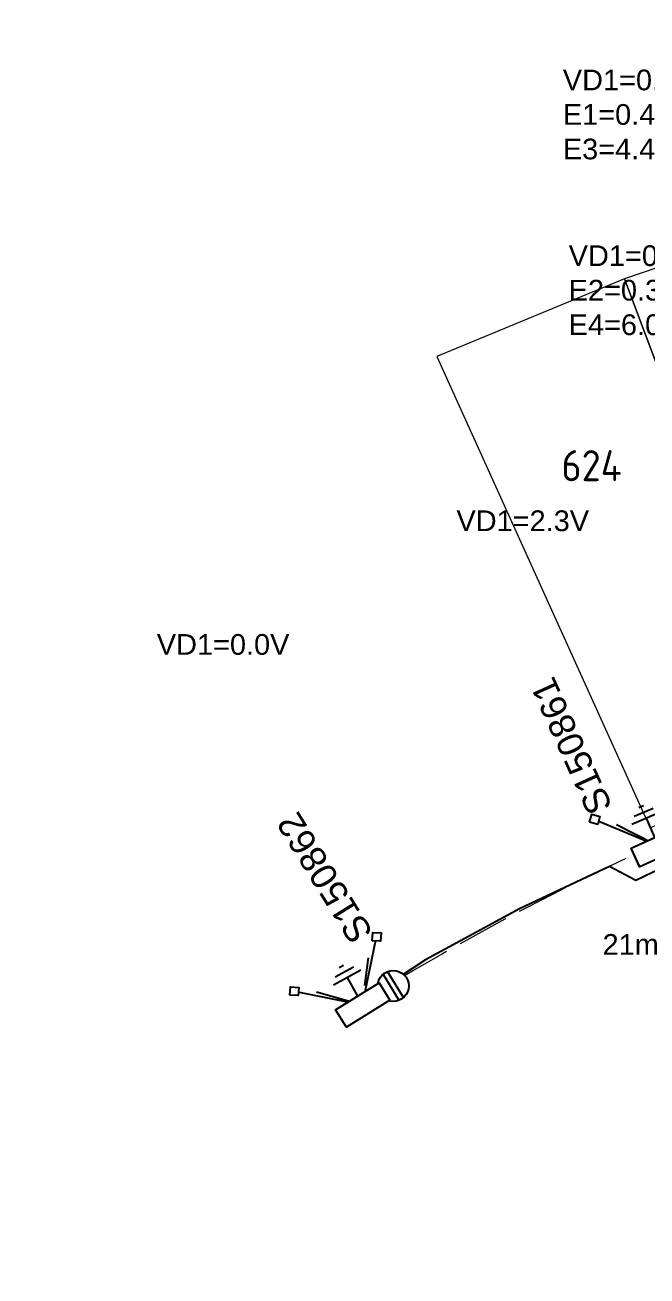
# Model space of a CAD drawing. Header units: metres. Extents: x 286486 to 288014, y 6149260 to 6150844.
# Drawn here: x 287094.4 to 287154.4, y 6149639.6 to 6149760.5 of the extents above; entities that cross this region are included whole.
import ezdxf
from ezdxf.enums import TextEntityAlignment as Align

# ---------------------------------------------------------------- set-up
doc = ezdxf.new("R2010")
doc.units = ezdxf.units.M
doc.linetypes.add('IE Trench LV', pattern=[6.5, 5, -1.5])
doc.layers.get('0').update_dxf_attribs({"color": 6})
doc.layers.add('Cadastre Developer_SP_NEW', color=2, linetype='Continuous', lineweight=5)
doc.layers.add('Cadastre Roads_SP_NEW', color=251, linetype='Continuous', lineweight=5)
for name, color, linetype in [('Equip_LV_NEW', 2, 'Continuous'), ('Mains_LV_NEW_T84', 2, 'Continuous'), ('Notes_LV_MISC', 7, 'Continuous'), ('Panels_LV_SL_NEW', 2, 'Continuous'), ('Services_SP_NEW', 2, 'Continuous'), ('Services_SP_NEW_UG', 2, 'Continuous'), ('Trench_SP_NEW', 2, 'Continuous')]:
    doc.layers.add(name, color=color, linetype=linetype)
doc.styles.add('iecARIAL', font='arial.ttf', dxfattribs={"height": 2})
doc.styles.add('LotNum', font='isocp.shx', dxfattribs={"height": 1.8})
doc.styles.get("Standard").update_dxf_attribs({"font": 'arial.ttf'})
doc.linetypes.add('Cable New UG', pattern='A,7,-0.25,["x",Standard,S=2,R=0,X=0.2,Y=-0.8],-2.1', length=9.35)
doc.linetypes.add('IE Trench HV', pattern='A,7,-0.2,["/",Standard,S=3,R=0,X=0.6,Y=-1.4],-2.5', length=9.7)

# ---------------------------------------------------------------- blocks, each defined once
blk = doc.blocks.new('*U15')
for tag, flags, p in [('SUBURB', 9, (1.5, 0.2)), ('STREETNAME', 9, (1.5, 0)), ('Z', 1, (1.5, -0.6)), ('LOCATION', 9, (1.5, -0.2)), ('NOTES', 9, (1.5, -0.4))]:
    blk.add_attdef(tag, text='', height=0.2, dxfattribs=dict(flags=flags)).set_placement(p, align=Align.MIDDLE_LEFT)
blk.add_wipeout([(-2.47, 3), (2.47, 3), (2.47, 1.02), (-2.47, 1.02)])
at = {"lineweight": -3}
blk.add_lwpolyline([(-2.47, 3), (2.47, 3), (2.47, 1.02), (-2.47, 1.02)], close=True, dxfattribs=at)
for tag, height, flags, p in [('ASSET_NUM', 2.5, 8, (2, 4)), ('STREET_CODE', 0.2, 9, (1.5, 2)), ('OWNED_BY', 0.2, 9, (1.5, 1.8)), ('OPERATED_BY', 0.2, 9, (1.5, 1.6)), ('STATE', 0.2, 9, (1.5, 1.2)), ('MAINTAINED_BY', 0.2, 9, (1.5, 1.4)), ('SUPPORT_TYPE', 0.2, 9, (1.5, 1)), ('USAGE', 0.2, 9, (1.5, 0.8)), ('LEGEND', 0.2, 9, (1.5, 0.6)), ('PARENT', 0.2, 9, (1.5, 0.4))]:
    blk.add_attdef(tag, text='', height=height, dxfattribs=dict(flags=flags)).set_placement(p, align=Align.MIDDLE_LEFT)
blk = doc.blocks.new('Earth')
for p, q in [((0, -2.04), (0, 0)), ((-1.5, -2.04), (1.5, -2.04)), ((-1, -2.64), (1, -2.64)), ((-0.25, -3.24), (0.25, -3.24))]:
    blk.add_line(p, q)
blk = doc.blocks.new('*U101')
for tag, height, flags, p in [('ASSET_NUM', 2.5, 8, (2, 4)), ('STREET_CODE', 0.2, 9, (1.5, 2)), ('OWNED_BY', 0.2, 9, (1.5, 1.8))]:
    blk.add_attdef(tag, text='', height=height, dxfattribs=dict(flags=flags)).set_placement(p, align=Align.MIDDLE_LEFT)
blk.add_wipeout([(-2.47, 0.99), (2.47, 0.99), (2.47, -0.99), (-2.47, -0.99)])
at = {"lineweight": -3}
blk.add_lwpolyline([(-2.47, 0.99), (2.47, 0.99), (2.47, -0.99), (-2.47, -0.99)], close=True, dxfattribs=at)
for tag, flags, p in [('OPERATED_BY', 9, (1.5, 1.6)), ('STATE', 9, (1.5, 1.2)), ('MAINTAINED_BY', 9, (1.5, 1.4)), ('SUPPORT_TYPE', 9, (1.5, 1)), ('SUBURB', 9, (1.5, 0.2)), ('STREETNAME', 9, (1.5, 0)), ('USAGE', 9, (1.5, 0.8)), ('LEGEND', 9, (1.5, 0.6)), ('PARENT', 9, (1.5, 0.4)), ('Z', 1, (1.5, -0.6)), ('LOCATION', 9, (1.5, -0.2)), ('NOTES', 9, (1.5, -0.4))]:
    blk.add_attdef(tag, text='', height=0.2, dxfattribs=dict(flags=flags)).set_placement(p, align=Align.MIDDLE_LEFT)
blk = doc.blocks.new('*U99')
for tag, p, flags in [('CONSTRUCTED_VOLTAGE', (0.89, -2.37), 9), ('ACTUAL_STATUS', (0.9, -2.61), 9), ('OPERATED_BY', (0.87, -3.08), 9), ('ORIENTATION', (0.87, -3.62), 9), ('OWNED_BY', (0.88, -3.37), 9), ('MAINTAINED_BY', (0.89, -2.84), 9), ('STATE', (0.86, -4.31), 9), ('SWITCH_TYPE', (0.86, -4.56), 9), ('USAGE', (0.88, -3.86), 9), ('LEGEND', (0.87, -4.82), 9), ('NOTES', (0.88, -4.06), 1), ('Z', (0.87, -5.06), 9)]:
    blk.add_attdef(tag, p, '', height=0.2, dxfattribs=dict(flags=flags))
blk.add_wipeout([(-1.06, 1.06), (-1.18, 0.92), (-1.29, 0.76), (-1.37, 0.59), (-1.43, 0.42), (-1.48, 0.23), (-1.49, 0.05), (-1.49, -0.14), (-1.46, -0.33), (-1.41, -0.51), (-1.33, -0.68), (-1.24, -0.84), (-1.12, -0.99), (-0.99, -1.12), (-0.84, -1.24), (-0.68, -1.33), (-0.51, -1.41), (-0.33, -1.46), (-0.14, -1.49), (0.05, -1.49), (0.23, -1.48), (0.42, -1.43), (0.59, -1.37), (0.76, -1.29), (0.92, -1.18), (1.06, -1.06), (1.18, -0.92), (1.29, -0.76), (1.37, -0.59), (1.43, -0.42), (1.48, -0.23), (1.49, -0.05), (1.49, 0.14), (1.46, 0.33), (1.41, 0.51), (1.33, 0.68), (1.24, 0.84), (1.12, 0.99), (0.99, 1.12), (0.84, 1.24), (0.68, 1.33), (0.51, 1.41), (0.33, 1.46), (0.14, 1.49), (-0.05, 1.49), (-0.23, 1.48), (-0.42, 1.43), (-0.59, 1.37), (-0.76, 1.29), (-0.92, 1.18)])
for p, q in [((-0.25, -1.48), (-0.25, 1.48)), ((0.25, -1.48), (0.25, 1.48))]:
    blk.add_line(p, q)
blk.add_circle((0, 0), 1.5)
at = {"flags": 9}
blk.add_attdef('TYPE', text='', height=0.2, dxfattribs=at).set_placement((0.88, -1.45), align=Align.MIDDLE_LEFT)
for tag, p in [('OPERATING_VOLTAGE', (0.89, -1.82)), ('NO_PHASES', (0.88, -2.1))]:
    blk.add_attdef(tag, p, '', height=0.2, dxfattribs=at)
blk = doc.blocks.new('PANEL_NEW')
at = {"layer": 'Panels_LV_SL_NEW'}
h = blk.add_hatch(color=256, dxfattribs=at)
h.paths.add_polyline_path([(-0.8, -0.32), (0.8, -0.32), (0.8, 0.32), (-0.8, 0.32)])
h.paths.add_polyline_path([(-0.72, 0.24), (0.72, 0.24), (0.72, -0.24), (-0.72, -0.24)], flags=16)
for points in [[(-0.8, -0.32), (0.8, -0.32), (0.8, 0.32), (-0.8, 0.32)], [(-0.72, -0.24), (0.72, -0.24), (0.72, 0.24), (-0.72, 0.24)]]:
    blk.add_lwpolyline(points, close=True)
blk.add_attdef('PARENT', (1.52, -2.43), '', height=2.5, rotation=90)
for tag, flags, p in [('CONNECTOR_TYPE', 9, (1.5, 0)), ('CONSTRUCTED_VOLTAGE', 9, (1.5, -0.2)), ('OPERATING_VOLTAGE', 9, (1.5, -0.6)), ('ORIENTATION', 9, (1.5, -0.8)), ('OWNED_BY', 9, (1.5, -1)), ('OPERATED_BY', 9, (1.5, -1.2)), ('NO_PHASES', 9, (1.5, -0.4)), ('STATE', 9, (1.5, -1.6)), ('Z', 1, (1.5, -2.2)), ('MAINTAINED_BY', 9, (1.5, -1.4)), ('USAGE', 9, (1.5, -1.8)), ('NOTES', 9, (1.5, -2))]:
    blk.add_attdef(tag, text='', height=0.2, dxfattribs=dict(flags=flags)).set_placement(p, align=Align.MIDDLE_LEFT)
blk = doc.blocks.new('*U66')
blk.add_blockref('*U101', (0, 2.01))
for tag, flags, p in [('OWNED_BY', 9, (1.5, -0.2)), ('OPERATED_BY', 9, (1.5, -0.4)), ('STATE', 9, (1.5, -0.8)), ('SUPPORT_TYPE', 9, (1.5, -1)), ('MAINTAINED_BY', 9, (1.5, -0.6)), ('USAGE', 9, (1.5, -1.2)), ('SUBURB', 9, (1.5, -1.8)), ('STREETNAME', 9, (1.5, -2)), ('LEGEND', 9, (1.5, -1.4)), ('PARENT', 9, (1.5, -1.6)), ('LOCATION', 9, (1.5, -2.2)), ('NOTES', 9, (1.5, -2.4)), ('Z', 1, (1.5, -2.6))]:
    blk.add_attdef(tag, text='', height=0.2, dxfattribs=dict(flags=flags)).set_placement(p, align=Align.MIDDLE_LEFT)
for name, p in [('*U99', (3.47, 2.01)), ('PANEL_NEW', (0, 2.01))]:
    blk.add_blockref(name, p)
for tag, height, flags, p in [('ASSET_NUM', 2.5, 8, (2, 4.78)), ('STREET_CODE', 0.2, 9, (1.5, 0))]:
    blk.add_attdef(tag, text='', height=height, dxfattribs=dict(flags=flags)).set_placement(p, align=Align.MIDDLE_LEFT)
blk = doc.blocks.new('CCP_NEW')
for tag, flags, p in [('CCP_TYPE', 9, (1.5, 0)), ('ORIENTATION', 9, (1.5, -0.2)), ('STATE', 9, (1.5, -1)), ('OWNED_BY', 9, (1.5, -1.2)), ('USAGE', 9, (1.5, -0.4)), ('LEGEND', 9, (1.5, -0.6)), ('LIFE_SUPPORT', 9, (1.5, -0.8)), ('OPERATED_BY', 9, (1.5, -1.4)), ('OPERATING_VOLTAGE', 9, (1.5, -1.8)), ('CONSTRUCTED_VOLTAGE', 9, (1.5, -2)), ('Z', 1, (1.5, -2.4)), ('MAINTAINED_BY', 9, (1.5, -1.6)), ('NUMBER_OF_PHASES', 9, (1.5, -2.2))]:
    blk.add_attdef(tag, text='', height=0.2, dxfattribs=dict(flags=flags)).set_placement(p, align=Align.MIDDLE_LEFT)
blk.add_wipeout([(0, 0.57), (0.57, 0), (0, -0.57), (-0.57, 0)])
blk.add_lwpolyline([(-0.57, 0), (0, 0.57), (0.57, 0), (0, -0.57), (-0.57, 0)])

msp = doc.modelspace()

# ---------------------------------------------------------------- linework, layer by layer
at = {"layer": 'Cadastre Developer_SP_NEW', "color": 2, "lineweight": 0}
msp.add_lwpolyline([(287190.17223, 6149695.81578), (287193.76663, 6149701.96794), (287182.16108, 6149745.28759), (287170.83613, 6149742.25358), (287152.26529, 6149735.9544), (287169.86268, 6149689.15339, -0.021340028), (287190.17223, 6149695.81578, 2.338943513)], format="xyb", dxfattribs=at)
msp.add_lwpolyline([(287154.75705, 6149682.90377, -0.016318213), (287169.86274, 6149689.15341), (287152.26568, 6149735.95453), (287134.14483, 6149728.45743)], format="xyb", close=True, dxfattribs=at)
at = {"layer": 'Cadastre Roads_SP_NEW', "color": 2, "lineweight": 0}
msp.add_lwpolyline([(287304.60503, 6149448.18211), (287295.26398, 6149461.79666), (287295.26398, 6149461.79666), (287293.47654, 6149464.40185, 0.012443729), (287283.69218, 6149477.09312, 0.008761577), (287276.42983, 6149485.72956, 0.008761577), (287268.86934, 6149494.10623, 0.165908571), (287259.75265, 6149498.97156), (287262.64524, 6149516.73762, -0.103971266), (287275.69453, 6149511.69732, -0.030415347), (287279.01768, 6149509.24058, -0.040473528), (287283.31732, 6149505.00136, -0.010372964), (287292.65748, 6149494.46813, -0.010373281), (287301.5536, 6149483.55728), (287306.94628, 6149483.40315), (287317.38311, 6149468.30256), (287316.86538, 6149462.12891, 0.000009451), (287334.80954, 6149435.97534)], format="xyb", dxfattribs=at)
at = {"layer": 'Mains_LV_NEW_T84', "color": 2, "linetype": 'Cable New UG', "flags": 128}
msp.add_lwpolyline([(287199.09061, 6149760.47325), (287191.75957, 6149758.57974), (287207.64337, 6149696.0828, 0.0573904), (287153.36302, 6149677.84691), (287150.83602, 6149679.17738), (287142.1294, 6149675.10142), (287133.03679, 6149670.16736), (287126.8185, 6149666.08375)], format="xyb", dxfattribs=at)
at = {"layer": 'Trench_SP_NEW', "linetype": 'IE Trench LV', "lineweight": 0, "flags": 128}
msp.add_lwpolyline([(287195.18392, 6149695.18666), (287190.58756, 6149694.16659, 0.018762189), (287172.25715, 6149688.24035), (287170.45994, 6149687.56475, 0.048953638), (287126.82399, 6149666.07492, 0.048953638)], format="xyb", dxfattribs=at)

# ---------------------------------------------------------------- block references
at = {"layer": 'Notes_LV_MISC', "color": 2, "lineweight": 0}
for p, rotation in [((287155.17754, 6149681.97447), 203.4132602664399), ((287126.46522, 6149666.65302), 208.4990798826338)]:
    msp.add_blockref('Earth', p, dxfattribs=dict(at, rotation=rotation))

# ---------------------------------------------------------------- texts
at = {"layer": 'Notes_LV_MISC', "linetype": 'Cable New UG', "char_height": 2, "attachment_point": 1, "style": 'iecARIAL'}
for s, width, heights, insert in [('VD1=0.0V\\PE1=0.4V\\PE3=4.4V', 17.4646073, [12.02442], (287146.31692, 6149756.16673)), ('VD1=0.3V\\PE2=0.3V\\PE4=6.0V', 17.4646073, [12.02442], (287146.88256, 6149739.19109)), ('VD1=2.3V', 17.4646073, [12.02442], (287136.03975, 6149713.58255)), ('VD1=0.0V', 17.4646073, [12.02442], (287107.08706, 6149701.63537)), ('21m', 4.365633, [0], (287150.15725, 6149672.65323))]:
    msp.add_mtext_dynamic_manual_height_columns(s, width=width, gutter_width=10, heights=heights, dxfattribs=dict(at, insert=insert))

# ---------------------------------------------------------------- next in the draw order: block references
at = {"layer": 'Panels_LV_SL_NEW'}
ref = msp.add_blockref('*U66', (287156.41042, 6149679.24978), dxfattribs=dict(at, rotation=24.34590415860061))
ref.add_attrib('ASSET_NUM', 'S150861', dxfattribs={"layer": '0', "height": 2.5, "rotation": 114.3459042}).set_placement((287150.01648, 6149684.43562), align=Align.MIDDLE_LEFT)
ref = msp.add_blockref('*U66', (287128.04717, 6149664.10404), dxfattribs=dict(at, rotation=31.82500000000001))
ref.add_attrib('ASSET_NUM', 'S150862', dxfattribs={"layer": '0', "height": 2.5, "rotation": 121.825}).set_placement((287126.99856, 6149672.12994), align=Align.MIDDLE_LEFT)

# ---------------------------------------------------------------- next in the draw order: texts
at = {"layer": 'Cadastre Developer_SP_NEW', "color": 2, "lineweight": 0, "insert": (287149.09238, 6149719.40494), "char_height": 3, "width": 8.6113974, "attachment_point": 2, "style": 'LotNum', "bg_fill": 3, "box_fill_scale": 1.5, "bg_fill_color": 256, "bg_fill_true_color": 13158600, "bg_fill_transparency": 0}
msp.add_mtext('624', dxfattribs=at)

# ---------------------------------------------------------------- next in the draw order: linework, layer by layer
at = {"layer": 'Services_SP_NEW_UG', "color": 2, "flags": 128}
for points in [[(287149.40275, 6149683.73663), (287155.60664, 6149681.14167), (287158.24607, 6149687.31375)], [(287120.36602, 6149667.13379), (287126.96063, 6149665.81727), (287128.32702, 6149672.38949)]]:
    msp.add_lwpolyline(points, dxfattribs=at)
at = {"layer": 'Trench_SP_NEW', "linetype": 'IE Trench LV', "flags": 128}
for points in [[(287151.50233, 6149683.24815), (287155.18506, 6149681.35804)], [(287122.52074, 6149667.07027), (287126.96063, 6149665.81727), (287127.52798, 6149670.37595)]]:
    msp.add_lwpolyline(points, dxfattribs=at)

# ---------------------------------------------------------------- next in the draw order: block references
at = {"layer": 'Services_SP_NEW', "linetype": 'IE Trench HV'}
for p, rotation in [((287149.40275, 6149683.73663), 29.96903770824851), ((287128.32702, 6149672.38949), 41.3777711585475), ((287120.36602, 6149667.13379), 41.3777711585475)]:
    msp.add_blockref('CCP_NEW', p, dxfattribs=dict(at, rotation=rotation))

# ---------------------------------------------------------------- next in the draw order: block references
at = {"layer": 'Equip_LV_NEW'}
ref = msp.add_blockref('*U15', (287154.75705, 6149682.90377), dxfattribs=dict(at, rotation=204.3459041674947))
ref.add_attrib('ASSET_NUM', 'S150861', dxfattribs={"layer": '0', "height": 2.5, "rotation": 114.3459042}).set_placement((287150.01648, 6149684.43562), align=Align.MIDDLE_LEFT)
ref = msp.add_blockref('*U15', (287125.92735, 6149667.51968), dxfattribs=dict(at, rotation=211.8245884602156))
ref.add_attrib('ASSET_NUM', 'S150862', dxfattribs={"layer": '0', "height": 2.5, "rotation": 121.8245885}).set_placement((287126.99856, 6149672.12994), align=Align.MIDDLE_LEFT)

doc.saveas('drawing.dxf')
